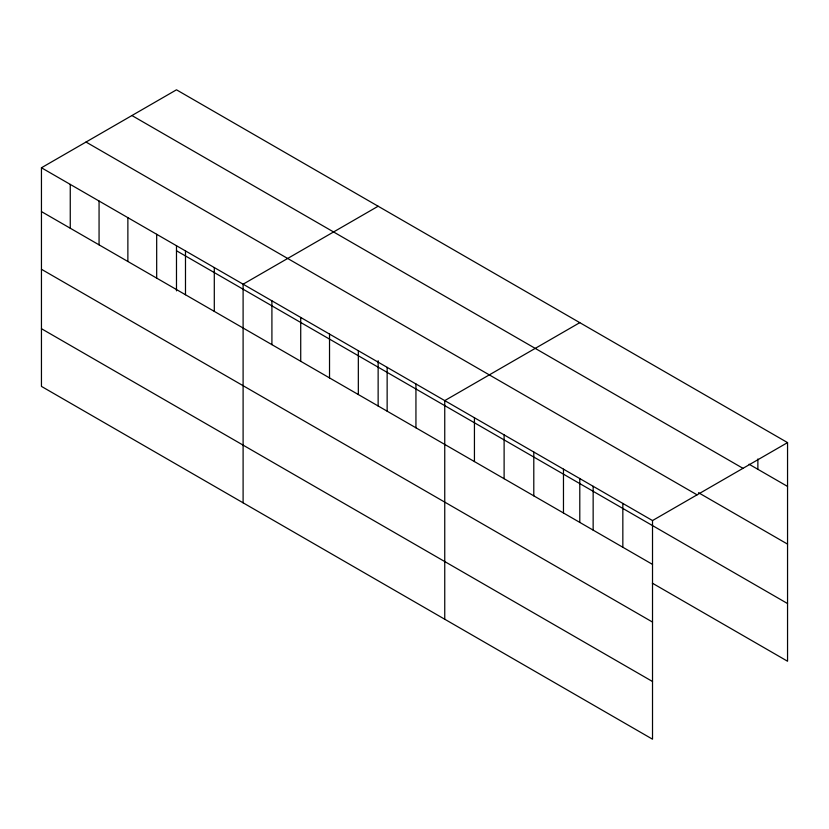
<?xml version="1.0" encoding="UTF-8"?>
<svg xmlns="http://www.w3.org/2000/svg" width="829" height="829" viewBox="0 0 829 829"><rect width="100%" height="100%" fill="white"/><g stroke="black" fill="none" stroke-linecap="round" stroke-linejoin="round"><path stroke-width="1.24" d="M41.45 167.769L652.516 520.56L652.516 739.188L41.45 386.397L41.45 167.769L176.484 89.812L787.55 442.603L787.55 661.231L652.34 583.17M378.138 206.234L243.104 284.192L243.104 502.82M579.792 322.657L444.748 400.614L444.748 619.242M652.516 520.56L787.55 442.603M749.074 464.219L787.55 486.426M131.925 115.532L742.991 468.333M698.505 492.706L787.55 544.114M86.009 142.039L697.075 494.84M176.484 250.752L787.55 603.543M41.45 211.592L652.516 564.394M41.45 269.28L652.516 622.071M41.45 328.709L652.516 681.511M757.872 458.976L757.872 469.297M622.838 503.431L622.838 547.254M593.149 486.291L593.149 530.114M579.792 478.426L579.792 522.467M563.471 469.162L563.471 512.985M533.793 452.023L533.793 495.846M504.115 434.883L504.115 478.716M474.437 417.754L474.437 461.577M415.94 383.982L415.94 427.805M387.143 367.351L387.143 411.174M378.138 360.708L378.138 406.044M358.335 350.719L358.335 394.542M329.527 334.087L329.527 377.91M300.72 317.455L300.72 361.278M271.912 300.823L271.912 344.646M214.296 267.56L214.296 311.383M185.489 250.928L185.489 294.751M176.484 245.581L176.484 290.875M156.681 234.296L156.681 278.119M127.873 217.664L127.873 261.487M99.065 201.032L99.065 244.856M70.258 184.401L70.258 228.224"/></g></svg>
